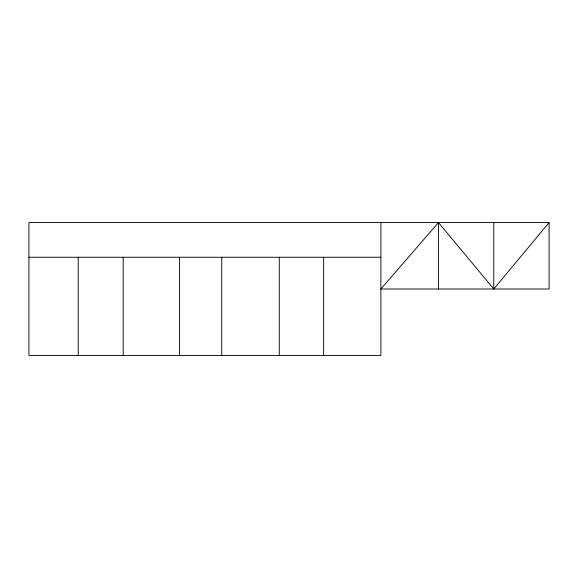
<?xml version="1.0" encoding="UTF-8"?>
<svg xmlns="http://www.w3.org/2000/svg" width="578" height="578" viewBox="0 0 578 578"><rect width="100%" height="100%" fill="white"/><g stroke="black" fill="none" stroke-linecap="round" stroke-linejoin="round"><path stroke-width="0.87" d="M549.1 222.566L549.1 289L380.88 289L438.456 222.566L493.778 289L549.1 222.566L28.9 222.566L28.9 355.434L380.88 355.434L380.88 222.566M28.9 257.253L380.88 257.253M493.778 222.566L493.778 289M438.456 222.566L438.456 289M323.637 257.253L323.637 355.434M279.261 257.253L279.261 355.434M221.75 257.253L221.75 355.434M179.447 257.253L179.447 355.434M123.186 257.253L123.186 355.434M78.225 257.253L78.225 355.434"/></g></svg>
